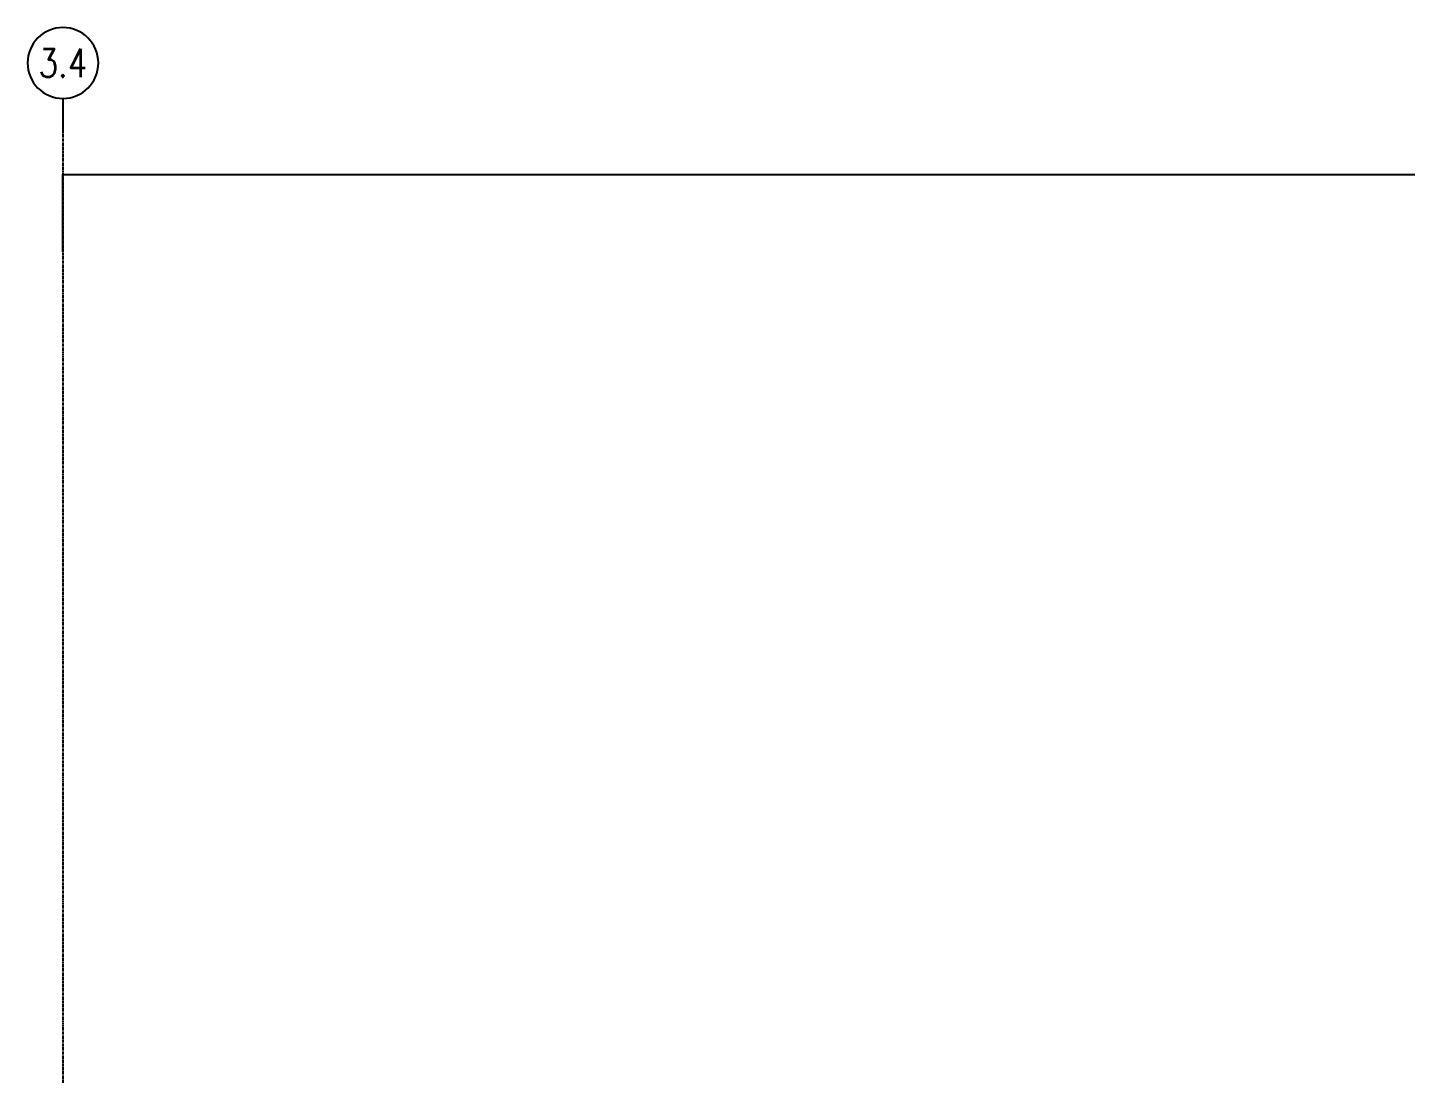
# Model space of a CAD drawing. Header units: millimetres. Extents: x 663313 to 1226001, y 1431724 to 1620898.
# Drawn here: x 800754 to 808539, y 1490321 to 1496228 of the extents above; entities that cross this region are included whole.
import ezdxf
from ezdxf.enums import TextEntityAlignment as Align

# ---------------------------------------------------------------- set-up
doc = ezdxf.new("R2010")
doc.units = ezdxf.units.MM
doc.linetypes.add('Grid Line', pattern=[22.225, 12.7, -3.175, 3.175, -3.175])
doc.layers.get('Defpoints').update_dxf_attribs({"color": 140})
doc.layers.add('000 - 0_HIDE_OBJ_FRAMING_DEF_SUB', color=1, linetype='Continuous', plot=False)
doc.layers.add('DIM', color=1, linetype='Continuous')
doc.styles.add('Arial', font='arial.ttf')
doc.styles.add('CKST2', font='romans.shx', dxfattribs={"width": 0.8, "height": 4})
doc.dimstyles.new('Dim - 40 - Cen', dxfattribs={"dimscale": 0.04, "dimtxt": 3, "dimasz": 1, "dimexe": 0, "dimexo": 2.5, "dimgap": 1.5, "dimtad": 1, "dimdec": 0, "dimlfac": 1000, "dimzin": 1, "dimdsep": 46, "dimtxsty": 'Arial', "dimblk": 'CEN1', "dimcen": 0.09, "dimclrd": 1, "dimclre": 49, "dimclrt": 3, "dimadec": 0, "dimazin": 0, "dimtfac": 1, "dimtdec": 0, "dimtix": 1, "dimtofl": 0, "dimtmove": 2, "dimatfit": 3, "dimfxl": 1, "dimtfill": 1, "dimtfillclr": 256, "dimtolj": 1, "dimtzin": 0, "dimarcsym": 0})

# ---------------------------------------------------------------- blocks, each defined once
blk = doc.blocks.new('grid2')
at = {"layer": '000 - 0_HIDE_OBJ_FRAMING_DEF_SUB'}
blk.add_line((0, -4.87), (0, 0), dxfattribs=at)
blk.add_circle((0, -9.87), 5, dxfattribs=at)
at = {"layer": '000 - 0_HIDE_OBJ_FRAMING_DEF_SUB', "style": 'CKST2', "width": 0.8}
blk.add_attdef('00', text='', height=4, dxfattribs=at).set_placement((0, -9.87), align=Align.MIDDLE_CENTER)
blk = doc.blocks.new('CEN1')
at = {"color": 1}
for p, q in [((1.5, 0), (-1.5, 0)), ((0, 1.5), (0, -1.5))]:
    blk.add_line(p, q, dxfattribs=at)
at = {"color": 3}
blk.add_circle((0, 0), 0.75, dxfattribs=at)
blk = doc.blocks.new('*D3594')
at = {"layer": '000 - 0_HIDE_OBJ_FRAMING_DEF_SUB', "color": 49, "lineweight": -2, "transparency": 16777216}
for p, q in [((0, 115405.3), (0, 115840)), ((12000, 115405.3), (12000, 115840))]:
    blk.add_line(p, q, dxfattribs=at)
at = {"layer": '000 - 0_HIDE_OBJ_FRAMING_DEF_SUB', "color": 1, "lineweight": -2, "transparency": 16777216}
blk.add_line((0, 115840), (12000, 115840), dxfattribs=at)
at = {"layer": 'Defpoints', "color": 0, "transparency": 16777216}
for p in [(12000, 115840), (0, 115405.2), (12000, 115405.2)]:
    blk.add_point(p, dxfattribs=at)
at = {"layer": '000 - 0_HIDE_OBJ_FRAMING_DEF_SUB', "color": 1, "lineweight": -2, "transparency": 16777216, "xscale": 0.04, "yscale": 0.04, "zscale": 0.04, "rotation": 180}
blk.add_blockref('CEN1', (0, 115840), dxfattribs=at)
at = {"layer": '000 - 0_HIDE_OBJ_FRAMING_DEF_SUB', "color": 1, "lineweight": -2, "transparency": 16777216, "xscale": 0.04, "yscale": 0.04, "zscale": 0.04}
blk.add_blockref('CEN1', (12000, 115840), dxfattribs=at)
at = {"layer": '000 - 0_HIDE_OBJ_FRAMING_DEF_SUB', "color": 3, "transparency": 16777216, "insert": (6000, 115840.1), "char_height": 0.12, "attachment_point": 5, "style": 'Arial', "bg_fill": 3, "box_fill_scale": 1.1, "bg_fill_color": 256, "bg_fill_true_color": 13158600, "bg_fill_transparency": 0}
blk.add_mtext('\\A1;12000000', dxfattribs=at)
blk = doc.blocks.new('W-1-PP18-ST_ENT4_REV00_20260531-231113_ELEVATION_4_ST')
at = {"layer": '000 - 0_HIDE_OBJ_FRAMING_DEF_SUB', "linetype": 'Grid Line'}
blk.add_line((0, 116196.2005), (0, 104578.0862), dxfattribs=at)
at = {"layer": '000 - 0_HIDE_OBJ_FRAMING_DEF_SUB'}
ref = blk.add_blockref('grid2', (0, 116074.5722), dxfattribs=dict(at, xscale=-40, yscale=40, zscale=40, rotation=180))
ref.add_attrib('00', '3.4', dxfattribs={"height": 160, "style": 'CKST2', "width": 0.8}).set_placement((0, 116469.3486), align=Align.MIDDLE_CENTER)
dim = blk.add_linear_dim(base=(12000, 115839.983), p1=(0, 115405.1616), p2=(12000, 115405.1616), dimstyle='Dim - 40 - Cen', dxfattribs=at)
dim.commit()
dim.dimension.update_dxf_attribs({"geometry": '*D3594', "text_midpoint": (6000, 115840.1043)})

msp = doc.modelspace()

# ---------------------------------------------------------------- block references
at = {"layer": 'DIM', "color": 1}
msp.add_blockref('W-1-PP18-ST_ENT4_REV00_20260531-231113_ELEVATION_4_ST', (800953.6784, 1379558.2938), dxfattribs=at)

doc.saveas('drawing.dxf')
